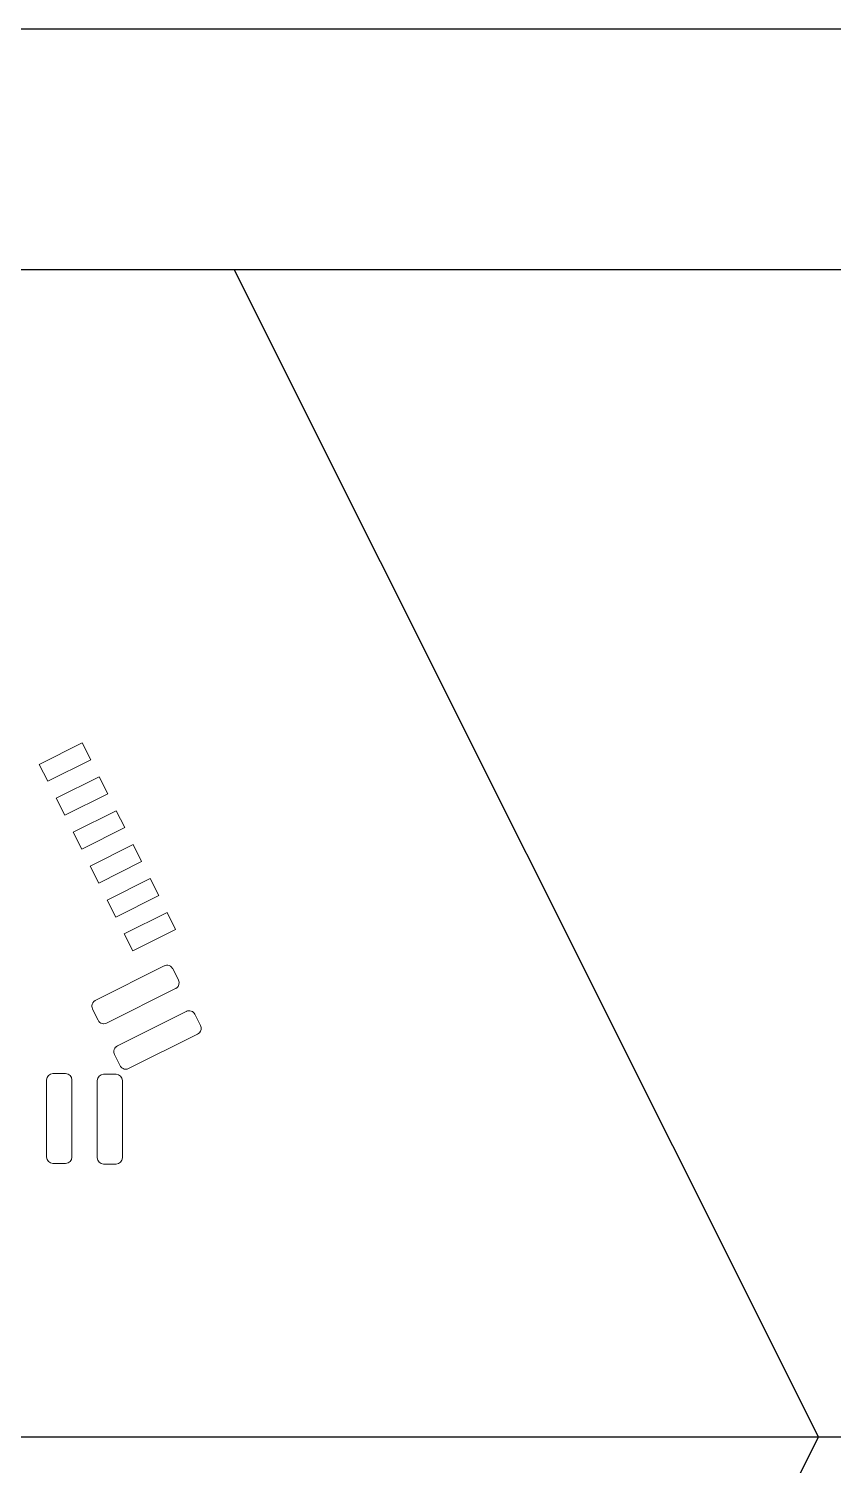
# Model space of a CAD drawing. Header units: inches. Extents: x 70 to 970, y -386 to 214.
# Drawn here: x 294.1 to 357.8, y 100.1 to 213.7 of the extents above; entities that cross this region are included whole.
import ezdxf

# ---------------------------------------------------------------- set-up
doc = ezdxf.new("R2010")
doc.units = ezdxf.units.IN
doc.header["$MEASUREMENT"] = 0

msp = doc.modelspace()

# ---------------------------------------------------------------- linework, layer by layer
at = {"color": 6}
msp.add_line((910.39, 194.62), (80.39, 194.62), dxfattribs=at)
at = {"color": 5}
for p in [(310.39, 194.62), (310.39, 10.06)]:
    msp.add_line(p, (356.6, 102.34), dxfattribs=at)
at = {"color": 1, "lineweight": 0}
for p, q in [((298.36, 157.23), (294.96, 155.52)), ((299.03, 155.88), (298.36, 157.23)), ((295.63, 154.18), (299.03, 155.88)), ((294.96, 155.52), (295.63, 154.18)), ((299.7, 154.54), (296.31, 152.84)), ((300.38, 153.2), (299.7, 154.54)), ((296.31, 152.84), (296.98, 151.5)), ((296.98, 151.5), (300.38, 153.2)), ((301.05, 151.86), (297.65, 150.16)), ((301.72, 150.52), (301.05, 151.86)), ((297.65, 150.16), (298.32, 148.82)), ((298.32, 148.82), (301.72, 150.52)), ((302.39, 149.18), (298.99, 147.48)), ((303.06, 147.84), (302.39, 149.18)), ((299.66, 146.13), (303.06, 147.84)), ((298.99, 147.48), (299.66, 146.13)), ((303.73, 146.49), (300.34, 144.79)), ((304.41, 145.15), (303.73, 146.49)), ((300.34, 144.79), (301.01, 143.45)), ((301.01, 143.45), (304.41, 145.15)), ((305.08, 143.81), (301.68, 142.11)), ((305.75, 142.47), (305.08, 143.81)), ((301.68, 142.11), (302.35, 140.77)), ((302.35, 140.77), (305.75, 142.47))]:
    msp.add_line(p, q, dxfattribs=at)
at = {"color": 4}
msp.add_line((956.6, 102.34), (116.6, 102.34), dxfattribs=at)
msp.add_lwpolyline([(70.39, 213.68), (970.39, 213.68), (970.39, -386.32), (70.39, -386.32)], close=True)
at = {"color": 1, "lineweight": 0}
for points in [[(299.39, 136.86), (299.39, 136.86), (304.85, 139.59), (304.85, 139.59)], [(304.85, 139.59), (304.87, 139.6), (304.89, 139.61), (304.91, 139.61)], [(304.91, 139.62), (304.98, 139.64), (305.06, 139.65), (305.13, 139.64)], [(304.91, 139.61), (304.91, 139.61), (304.91, 139.61), (304.91, 139.62)], [(304.91, 139.61), (304.91, 139.61), (304.91, 139.61), (304.91, 139.61)], [(304.91, 139.61), (304.91, 139.61), (304.91, 139.61), (304.91, 139.61)], [(304.91, 139.61), (304.91, 139.61), (304.91, 139.61), (304.91, 139.61)], [(304.91, 139.61), (304.91, 139.61), (304.91, 139.61), (304.91, 139.61)], [(304.91, 139.61), (304.91, 139.61), (304.91, 139.61), (304.91, 139.61)], [(304.91, 139.61), (304.91, 139.61), (304.91, 139.61), (304.91, 139.61)], [(304.91, 139.61), (304.91, 139.61), (304.91, 139.61), (304.91, 139.61)], [(305.13, 139.64), (305.13, 139.64), (305.13, 139.64), (305.13, 139.64)], [(305.13, 139.64), (305.13, 139.64), (305.13, 139.64), (305.13, 139.64)], [(305.13, 139.64), (305.13, 139.64), (305.13, 139.64), (305.13, 139.64)], [(305.13, 139.64), (305.28, 139.62), (305.42, 139.53), (305.51, 139.39)], [(305.51, 139.39), (305.51, 139.39), (305.51, 139.39), (305.51, 139.39)], [(305.51, 139.39), (305.51, 139.39), (305.51, 139.39), (305.51, 139.39)], [(305.51, 139.39), (305.51, 139.39), (305.51, 139.39), (305.51, 139.39)], [(305.51, 139.39), (305.51, 139.39), (305.51, 139.39), (305.51, 139.39)], [(305.51, 139.39), (305.51, 139.39), (305.51, 139.38), (305.51, 139.38)], [(305.51, 139.38), (305.51, 139.38), (305.51, 139.38), (305.51, 139.38)], [(305.51, 139.38), (305.51, 139.38), (305.51, 139.38), (305.51, 139.38)], [(305.51, 139.38), (305.51, 139.38), (305.51, 139.38), (305.51, 139.38)], [(305.51, 139.38), (305.51, 139.38), (305.51, 139.38), (305.51, 139.38)], [(305.51, 139.38), (305.51, 139.38), (305.51, 139.38), (305.51, 139.38)], [(305.51, 139.38), (305.51, 139.38), (305.51, 139.38), (305.51, 139.38)], [(305.51, 139.38), (305.51, 139.38), (305.51, 139.38), (305.51, 139.38)], [(305.51, 139.38), (305.51, 139.38), (305.51, 139.38), (305.51, 139.38)], [(305.51, 139.38), (305.51, 139.38), (305.51, 139.38), (305.51, 139.38)], [(305.51, 139.38), (305.51, 139.38), (305.51, 139.38), (305.51, 139.38)], [(305.51, 139.38), (305.51, 139.38), (305.51, 139.38), (305.51, 139.38)], [(305.51, 139.38), (305.51, 139.38), (305.51, 139.38), (305.51, 139.38)], [(305.51, 139.38), (305.51, 139.38), (305.51, 139.38), (305.51, 139.38)], [(305.51, 139.38), (305.51, 139.38), (305.51, 139.37), (305.51, 139.37)], [(305.51, 139.37), (305.51, 139.37), (305.51, 139.37), (305.51, 139.37)], [(305.51, 139.37), (305.51, 139.37), (305.51, 139.37), (305.51, 139.37)], [(305.51, 139.37), (305.51, 139.37), (305.51, 139.37), (305.51, 139.37)], [(305.51, 139.37), (305.51, 139.37), (305.52, 139.37), (305.52, 139.37)], [(305.52, 139.37), (305.52, 139.37), (305.52, 139.37), (305.52, 139.37)], [(305.52, 139.37), (305.52, 139.37), (305.52, 139.37), (305.52, 139.37)], [(305.52, 139.37), (305.52, 139.37), (305.52, 139.37), (305.52, 139.37)], [(305.52, 139.37), (305.52, 139.37), (305.52, 139.37), (305.52, 139.37)], [(305.52, 139.37), (305.52, 139.37), (305.52, 139.37), (305.52, 139.37)], [(305.52, 139.37), (305.52, 139.37), (305.52, 139.37), (305.52, 139.37)], [(305.52, 139.37), (305.52, 139.37), (305.52, 139.37), (305.52, 139.37)], [(305.52, 139.37), (305.52, 139.37), (305.52, 139.37), (305.52, 139.37)], [(305.52, 139.37), (305.52, 139.37), (305.52, 139.37), (305.52, 139.37)], [(305.52, 139.37), (305.52, 139.37), (305.52, 139.37), (305.52, 139.37)], [(305.52, 139.37), (305.52, 139.37), (305.52, 139.37), (305.52, 139.37)], [(305.52, 139.37), (305.52, 139.37), (305.97, 138.47), (305.97, 138.47)], [(305.74, 137.8), (305.74, 137.8), (300.29, 135.07), (300.29, 135.07)], [(305.75, 137.8), (305.75, 137.8), (305.74, 137.8), (305.74, 137.8)], [(305.74, 137.8), (305.74, 137.8), (305.74, 137.8), (305.74, 137.8)], [(305.74, 137.8), (305.74, 137.8), (305.74, 137.8), (305.74, 137.8)], [(305.74, 137.8), (305.74, 137.8), (305.74, 137.8), (305.74, 137.8)], [(305.74, 137.8), (305.74, 137.8), (305.74, 137.8), (305.74, 137.8)], [(305.74, 137.8), (305.74, 137.8), (305.74, 137.8), (305.74, 137.8)], [(305.74, 137.8), (305.74, 137.8), (305.74, 137.8), (305.74, 137.8)], [(305.76, 137.81), (305.76, 137.81), (305.75, 137.81), (305.75, 137.81)], [(305.75, 137.81), (305.75, 137.81), (305.75, 137.81), (305.75, 137.81)], [(305.75, 137.81), (305.75, 137.81), (305.75, 137.81), (305.75, 137.81)], [(305.75, 137.81), (305.75, 137.81), (305.75, 137.81), (305.75, 137.81)], [(305.75, 137.81), (305.75, 137.81), (305.75, 137.81), (305.75, 137.81)], [(305.75, 137.81), (305.75, 137.81), (305.75, 137.81), (305.75, 137.81)], [(305.75, 137.81), (305.75, 137.81), (305.75, 137.81), (305.75, 137.81)], [(305.75, 137.81), (305.75, 137.81), (305.75, 137.81), (305.75, 137.81)], [(305.75, 137.81), (305.75, 137.81), (305.75, 137.8), (305.75, 137.8)], [(305.75, 137.8), (305.75, 137.8), (305.75, 137.8), (305.75, 137.8)], [(305.75, 137.8), (305.75, 137.8), (305.75, 137.8), (305.75, 137.8)], [(305.75, 137.8), (305.75, 137.8), (305.75, 137.8), (305.75, 137.8)], [(305.75, 137.8), (305.75, 137.8), (305.75, 137.8), (305.75, 137.8)], [(305.75, 137.8), (305.75, 137.8), (305.75, 137.8), (305.75, 137.8)], [(305.75, 137.8), (305.75, 137.8), (305.75, 137.8), (305.75, 137.8)], [(305.75, 137.8), (305.75, 137.8), (305.75, 137.8), (305.75, 137.8)], [(305.75, 137.8), (305.75, 137.8), (305.75, 137.8), (305.75, 137.8)], [(305.75, 137.8), (305.75, 137.8), (305.75, 137.8), (305.75, 137.8)], [(305.75, 137.8), (305.75, 137.8), (305.75, 137.8), (305.75, 137.8)], [(305.75, 137.8), (305.75, 137.8), (305.75, 137.8), (305.75, 137.8)], [(305.75, 137.8), (305.75, 137.8), (305.75, 137.8), (305.75, 137.8)], [(305.75, 137.8), (305.75, 137.8), (305.75, 137.8), (305.75, 137.8)], [(305.77, 137.81), (305.76, 137.81), (305.76, 137.81), (305.76, 137.81)], [(305.76, 137.81), (305.76, 137.81), (305.76, 137.81), (305.76, 137.81)], [(305.76, 137.81), (305.76, 137.81), (305.76, 137.81), (305.76, 137.81)], [(305.76, 137.81), (305.76, 137.81), (305.76, 137.81), (305.76, 137.81)], [(305.76, 137.81), (305.76, 137.81), (305.76, 137.81), (305.76, 137.81)], [(305.76, 137.81), (305.76, 137.81), (305.76, 137.81), (305.76, 137.81)], [(305.76, 137.81), (305.76, 137.81), (305.76, 137.81), (305.76, 137.81)], [(305.76, 137.81), (305.76, 137.81), (305.76, 137.81), (305.76, 137.81)], [(305.76, 137.81), (305.76, 137.81), (305.76, 137.81), (305.76, 137.81)], [(305.76, 137.81), (305.76, 137.81), (305.76, 137.81), (305.76, 137.81)], [(305.76, 137.81), (305.76, 137.81), (305.76, 137.81), (305.76, 137.81)], [(305.76, 137.81), (305.76, 137.81), (305.76, 137.81), (305.76, 137.81)], [(305.76, 137.81), (305.76, 137.81), (305.76, 137.81), (305.76, 137.81)], [(305.76, 137.81), (305.76, 137.81), (305.76, 137.81), (305.76, 137.81)], [(305.76, 137.81), (305.76, 137.81), (305.76, 137.81), (305.76, 137.81)], [(305.76, 137.81), (305.76, 137.81), (305.76, 137.81), (305.76, 137.81)], [(305.76, 137.81), (305.76, 137.81), (305.76, 137.81), (305.76, 137.81)], [(305.76, 137.81), (305.76, 137.81), (305.76, 137.81), (305.76, 137.81)], [(305.76, 137.81), (305.76, 137.81), (305.76, 137.81), (305.76, 137.81)], [(305.76, 137.81), (305.76, 137.81), (305.76, 137.81), (305.76, 137.81)], [(305.76, 137.81), (305.76, 137.81), (305.76, 137.81), (305.76, 137.81)], [(305.78, 137.82), (305.77, 137.82), (305.77, 137.82), (305.77, 137.82)], [(305.77, 137.82), (305.77, 137.82), (305.77, 137.82), (305.77, 137.82)], [(305.77, 137.82), (305.77, 137.82), (305.77, 137.82), (305.77, 137.82)], [(305.77, 137.82), (305.77, 137.82), (305.77, 137.82), (305.77, 137.82)], [(305.77, 137.82), (305.77, 137.82), (305.77, 137.82), (305.77, 137.82)], [(305.77, 137.82), (305.77, 137.82), (305.77, 137.82), (305.77, 137.82)], [(305.77, 137.82), (305.77, 137.82), (305.77, 137.82), (305.77, 137.82)], [(305.77, 137.82), (305.77, 137.82), (305.77, 137.82), (305.77, 137.82)], [(305.77, 137.82), (305.77, 137.82), (305.77, 137.82), (305.77, 137.82)], [(305.77, 137.82), (305.77, 137.82), (305.77, 137.82), (305.77, 137.82)], [(305.77, 137.82), (305.77, 137.82), (305.77, 137.81), (305.77, 137.81)], [(305.77, 137.81), (305.77, 137.81), (305.77, 137.81), (305.77, 137.81)], [(305.77, 137.81), (305.77, 137.81), (305.77, 137.81), (305.77, 137.81)], [(305.77, 137.81), (305.77, 137.81), (305.77, 137.81), (305.77, 137.81)], [(305.77, 137.81), (305.77, 137.81), (305.77, 137.81), (305.77, 137.81)], [(305.77, 137.81), (305.77, 137.81), (305.77, 137.81), (305.77, 137.81)], [(305.77, 137.81), (305.77, 137.81), (305.77, 137.81), (305.77, 137.81)], [(305.77, 137.81), (305.77, 137.81), (305.77, 137.81), (305.77, 137.81)], [(305.77, 137.81), (305.77, 137.81), (305.77, 137.81), (305.77, 137.81)], [(305.77, 137.81), (305.77, 137.81), (305.77, 137.81), (305.77, 137.81)], [(305.77, 137.81), (305.77, 137.81), (305.77, 137.81), (305.77, 137.81)], [(305.77, 137.81), (305.77, 137.81), (305.77, 137.81), (305.77, 137.81)], [(305.79, 137.82), (305.79, 137.82), (305.79, 137.82), (305.78, 137.82)], [(305.78, 137.82), (305.78, 137.82), (305.78, 137.82), (305.78, 137.82)], [(305.78, 137.82), (305.78, 137.82), (305.78, 137.82), (305.78, 137.82)], [(305.78, 137.82), (305.78, 137.82), (305.78, 137.82), (305.78, 137.82)], [(305.78, 137.82), (305.78, 137.82), (305.78, 137.82), (305.78, 137.82)], [(305.78, 137.82), (305.78, 137.82), (305.78, 137.82), (305.78, 137.82)], [(305.78, 137.82), (305.78, 137.82), (305.78, 137.82), (305.78, 137.82)], [(305.78, 137.82), (305.78, 137.82), (305.78, 137.82), (305.78, 137.82)], [(305.78, 137.82), (305.78, 137.82), (305.78, 137.82), (305.78, 137.82)], [(305.78, 137.82), (305.78, 137.82), (305.78, 137.82), (305.78, 137.82)], [(305.78, 137.82), (305.78, 137.82), (305.78, 137.82), (305.78, 137.82)], [(305.78, 137.82), (305.78, 137.82), (305.78, 137.82), (305.78, 137.82)], [(305.78, 137.82), (305.78, 137.82), (305.78, 137.82), (305.78, 137.82)], [(305.78, 137.82), (305.78, 137.82), (305.78, 137.82), (305.78, 137.82)], [(305.78, 137.82), (305.78, 137.82), (305.78, 137.82), (305.78, 137.82)], [(305.78, 137.82), (305.78, 137.82), (305.78, 137.82), (305.78, 137.82)], [(305.78, 137.82), (305.78, 137.82), (305.78, 137.82), (305.78, 137.82)], [(305.78, 137.82), (305.78, 137.82), (305.78, 137.82), (305.78, 137.82)], [(305.78, 137.82), (305.78, 137.82), (305.78, 137.82), (305.78, 137.82)], [(305.78, 137.82), (305.78, 137.82), (305.78, 137.82), (305.78, 137.82)], [(305.78, 137.82), (305.78, 137.82), (305.78, 137.82), (305.78, 137.82)], [(305.78, 137.82), (305.78, 137.82), (305.78, 137.82), (305.78, 137.82)], [(305.78, 137.82), (305.78, 137.82), (305.78, 137.82), (305.78, 137.82)], [(305.8, 137.83), (305.79, 137.83), (305.79, 137.83), (305.79, 137.83)], [(305.79, 137.83), (305.79, 137.83), (305.79, 137.83), (305.79, 137.83)], [(305.79, 137.83), (305.79, 137.83), (305.79, 137.83), (305.79, 137.83)], [(305.79, 137.83), (305.79, 137.83), (305.79, 137.83), (305.79, 137.83)], [(305.79, 137.83), (305.79, 137.83), (305.79, 137.83), (305.79, 137.83)], [(305.79, 137.83), (305.79, 137.83), (305.79, 137.83), (305.79, 137.83)], [(305.79, 137.83), (305.79, 137.83), (305.79, 137.83), (305.79, 137.83)], [(305.79, 137.83), (305.79, 137.83), (305.79, 137.83), (305.79, 137.83)], [(305.79, 137.83), (305.79, 137.83), (305.79, 137.83), (305.79, 137.83)], [(305.79, 137.83), (305.79, 137.83), (305.79, 137.83), (305.79, 137.83)], [(305.79, 137.83), (305.79, 137.83), (305.79, 137.83), (305.79, 137.83)], [(305.79, 137.83), (305.79, 137.83), (305.79, 137.83), (305.79, 137.83)], [(305.79, 137.83), (305.79, 137.83), (305.79, 137.83), (305.79, 137.83)], [(305.79, 137.83), (305.79, 137.83), (305.79, 137.83), (305.79, 137.83)], [(305.79, 137.83), (305.79, 137.83), (305.79, 137.83), (305.79, 137.83)], [(305.79, 137.83), (305.79, 137.83), (305.79, 137.83), (305.79, 137.83)], [(305.79, 137.83), (305.79, 137.83), (305.79, 137.83), (305.79, 137.83)], [(305.79, 137.83), (305.79, 137.83), (305.79, 137.83), (305.79, 137.83)], [(305.79, 137.83), (305.79, 137.83), (305.79, 137.83), (305.79, 137.83)], [(305.79, 137.83), (305.79, 137.83), (305.79, 137.82), (305.79, 137.82)], [(305.79, 137.82), (305.79, 137.82), (305.79, 137.82), (305.79, 137.82)], [(305.79, 137.82), (305.79, 137.82), (305.79, 137.82), (305.79, 137.82)], [(305.81, 137.84), (305.81, 137.84), (305.81, 137.84), (305.8, 137.84)], [(305.8, 137.84), (305.8, 137.84), (305.8, 137.84), (305.8, 137.84)], [(305.8, 137.84), (305.8, 137.84), (305.8, 137.84), (305.8, 137.84)], [(305.8, 137.84), (305.8, 137.84), (305.8, 137.84), (305.8, 137.84)], [(305.8, 137.84), (305.8, 137.84), (305.8, 137.84), (305.8, 137.84)], [(305.8, 137.84), (305.8, 137.84), (305.8, 137.84), (305.8, 137.84)], [(305.8, 137.84), (305.8, 137.84), (305.8, 137.84), (305.8, 137.84)], [(305.8, 137.84), (305.8, 137.84), (305.8, 137.84), (305.8, 137.84)], [(305.8, 137.84), (305.8, 137.84), (305.8, 137.84), (305.8, 137.84)], [(305.8, 137.84), (305.8, 137.84), (305.8, 137.83), (305.8, 137.83)], [(305.8, 137.83), (305.8, 137.83), (305.8, 137.83), (305.8, 137.83)], [(305.8, 137.83), (305.8, 137.83), (305.8, 137.83), (305.8, 137.83)], [(305.8, 137.83), (305.8, 137.83), (305.8, 137.83), (305.8, 137.83)], [(305.8, 137.83), (305.8, 137.83), (305.8, 137.83), (305.8, 137.83)], [(305.8, 137.83), (305.8, 137.83), (305.8, 137.83), (305.8, 137.83)], [(305.8, 137.83), (305.8, 137.83), (305.8, 137.83), (305.8, 137.83)], [(305.8, 137.83), (305.8, 137.83), (305.8, 137.83), (305.8, 137.83)], [(305.8, 137.83), (305.8, 137.83), (305.8, 137.83), (305.8, 137.83)], [(305.8, 137.83), (305.8, 137.83), (305.8, 137.83), (305.8, 137.83)], [(305.8, 137.83), (305.8, 137.83), (305.8, 137.83), (305.8, 137.83)], [(305.8, 137.83), (305.8, 137.83), (305.8, 137.83), (305.8, 137.83)], [(305.8, 137.83), (305.8, 137.83), (305.8, 137.83), (305.8, 137.83)], [(305.8, 137.83), (305.8, 137.83), (305.8, 137.83), (305.8, 137.83)], [(305.8, 137.83), (305.8, 137.83), (305.8, 137.83), (305.8, 137.83)], [(305.8, 137.83), (305.8, 137.83), (305.8, 137.83), (305.8, 137.83)], [(305.97, 138.47), (306.08, 138.25), (306.01, 137.99), (305.81, 137.84)], [(305.81, 137.84), (305.81, 137.84), (305.81, 137.84), (305.81, 137.84)], [(305.81, 137.84), (305.81, 137.84), (305.81, 137.84), (305.81, 137.84)], [(305.81, 137.84), (305.81, 137.84), (305.81, 137.84), (305.81, 137.84)], [(305.81, 137.84), (305.81, 137.84), (305.81, 137.84), (305.81, 137.84)], [(305.81, 137.84), (305.81, 137.84), (305.81, 137.84), (305.81, 137.84)], [(305.81, 137.84), (305.81, 137.84), (305.81, 137.84), (305.81, 137.84)], [(305.81, 137.84), (305.81, 137.84), (305.81, 137.84), (305.81, 137.84)], [(305.81, 137.84), (305.81, 137.84), (305.81, 137.84), (305.81, 137.84)], [(305.81, 137.84), (305.81, 137.84), (305.81, 137.84), (305.81, 137.84)], [(305.81, 137.84), (305.81, 137.84), (305.81, 137.84), (305.81, 137.84)], [(305.81, 137.84), (305.81, 137.84), (305.81, 137.84), (305.81, 137.84)], [(305.81, 137.84), (305.81, 137.84), (305.81, 137.84), (305.81, 137.84)], [(305.81, 137.84), (305.81, 137.84), (305.81, 137.84), (305.81, 137.84)], [(305.81, 137.84), (305.81, 137.84), (305.81, 137.84), (305.81, 137.84)], [(305.81, 137.84), (305.81, 137.84), (305.81, 137.84), (305.81, 137.84)], [(305.81, 137.84), (305.81, 137.84), (305.81, 137.84), (305.81, 137.84)], [(305.97, 138.47), (305.97, 138.47), (305.97, 138.47), (305.97, 138.47)], [(299.12, 136.43), (299.12, 136.6), (299.22, 136.77), (299.39, 136.86)], [(299.12, 136.42), (299.12, 136.42), (299.12, 136.43), (299.12, 136.43)], [(299.12, 136.41), (299.12, 136.42), (299.12, 136.42), (299.12, 136.42)], [(299.12, 136.42), (299.12, 136.42), (299.12, 136.42), (299.12, 136.42)], [(299.12, 136.42), (299.12, 136.42), (299.12, 136.42), (299.12, 136.42)], [(299.12, 136.42), (299.12, 136.42), (299.12, 136.42), (299.12, 136.42)], [(299.12, 136.42), (299.12, 136.42), (299.12, 136.42), (299.12, 136.42)], [(299.12, 136.42), (299.12, 136.42), (299.12, 136.42), (299.12, 136.42)], [(299.12, 136.42), (299.12, 136.42), (299.12, 136.42), (299.12, 136.42)], [(299.12, 136.42), (299.12, 136.42), (299.12, 136.42), (299.12, 136.42)], [(299.12, 136.42), (299.12, 136.42), (299.12, 136.42), (299.12, 136.42)], [(299.12, 136.42), (299.12, 136.42), (299.12, 136.42), (299.12, 136.42)], [(299.12, 136.42), (299.12, 136.42), (299.12, 136.42), (299.12, 136.42)], [(299.12, 136.42), (299.12, 136.42), (299.12, 136.42), (299.12, 136.42)], [(299.12, 136.42), (299.12, 136.42), (299.12, 136.42), (299.12, 136.42)], [(299.12, 136.4), (299.12, 136.4), (299.12, 136.4), (299.12, 136.41)], [(299.12, 136.41), (299.12, 136.41), (299.12, 136.41), (299.12, 136.41)], [(299.12, 136.41), (299.12, 136.41), (299.12, 136.41), (299.12, 136.41)], [(299.12, 136.41), (299.12, 136.41), (299.12, 136.41), (299.12, 136.41)], [(299.12, 136.41), (299.12, 136.41), (299.12, 136.41), (299.12, 136.41)], [(299.12, 136.41), (299.12, 136.41), (299.12, 136.41), (299.12, 136.41)], [(299.12, 136.41), (299.12, 136.41), (299.12, 136.41), (299.12, 136.41)], [(299.12, 136.41), (299.12, 136.41), (299.12, 136.41), (299.12, 136.41)], [(299.12, 136.41), (299.12, 136.41), (299.12, 136.41), (299.12, 136.41)], [(299.12, 136.41), (299.12, 136.41), (299.12, 136.41), (299.12, 136.41)], [(299.12, 136.41), (299.12, 136.41), (299.12, 136.41), (299.12, 136.41)], [(299.12, 136.41), (299.12, 136.41), (299.12, 136.41), (299.12, 136.41)], [(299.12, 136.41), (299.12, 136.41), (299.12, 136.41), (299.12, 136.41)], [(299.12, 136.41), (299.12, 136.41), (299.12, 136.41), (299.12, 136.41)], [(299.12, 136.41), (299.12, 136.41), (299.12, 136.41), (299.12, 136.41)], [(299.12, 136.41), (299.12, 136.41), (299.12, 136.41), (299.12, 136.41)], [(299.12, 136.41), (299.12, 136.41), (299.12, 136.41), (299.12, 136.41)], [(299.12, 136.41), (299.12, 136.41), (299.12, 136.41), (299.12, 136.41)], [(299.12, 136.41), (299.12, 136.41), (299.12, 136.41), (299.12, 136.41)], [(299.12, 136.41), (299.12, 136.41), (299.12, 136.41), (299.12, 136.41)], [(299.12, 136.41), (299.12, 136.41), (299.12, 136.41), (299.12, 136.41)], [(299.12, 136.41), (299.12, 136.41), (299.12, 136.41), (299.12, 136.41)], [(299.12, 136.41), (299.12, 136.41), (299.12, 136.41), (299.12, 136.41)], [(299.12, 136.41), (299.12, 136.41), (299.12, 136.41), (299.12, 136.41)], [(299.12, 136.39), (299.12, 136.39), (299.12, 136.4), (299.12, 136.4)], [(299.12, 136.4), (299.12, 136.4), (299.12, 136.4), (299.12, 136.4)], [(299.12, 136.4), (299.12, 136.4), (299.12, 136.4), (299.12, 136.4)], [(299.12, 136.4), (299.12, 136.4), (299.12, 136.4), (299.12, 136.4)], [(299.12, 136.4), (299.12, 136.4), (299.12, 136.4), (299.12, 136.4)], [(299.12, 136.4), (299.12, 136.4), (299.12, 136.4), (299.12, 136.4)], [(299.12, 136.4), (299.12, 136.4), (299.12, 136.4), (299.12, 136.4)], [(299.12, 136.4), (299.12, 136.4), (299.12, 136.4), (299.12, 136.4)], [(299.12, 136.4), (299.12, 136.4), (299.12, 136.4), (299.12, 136.4)], [(299.12, 136.4), (299.12, 136.4), (299.12, 136.4), (299.12, 136.4)], [(299.12, 136.4), (299.12, 136.4), (299.12, 136.4), (299.12, 136.4)], [(299.12, 136.4), (299.12, 136.4), (299.12, 136.4), (299.12, 136.4)], [(299.12, 136.4), (299.12, 136.4), (299.12, 136.4), (299.12, 136.4)], [(299.12, 136.4), (299.12, 136.4), (299.12, 136.4), (299.12, 136.4)], [(299.12, 136.4), (299.12, 136.4), (299.12, 136.4), (299.12, 136.4)], [(299.12, 136.4), (299.12, 136.4), (299.12, 136.4), (299.12, 136.4)], [(299.12, 136.4), (299.12, 136.4), (299.12, 136.4), (299.12, 136.4)], [(299.12, 136.4), (299.12, 136.4), (299.12, 136.4), (299.12, 136.4)], [(299.12, 136.4), (299.12, 136.4), (299.12, 136.4), (299.12, 136.4)], [(299.12, 136.4), (299.12, 136.4), (299.12, 136.4), (299.12, 136.4)], [(299.12, 136.4), (299.12, 136.4), (299.12, 136.4), (299.12, 136.4)], [(299.17, 136.19), (299.14, 136.25), (299.12, 136.32), (299.12, 136.39)], [(299.12, 136.39), (299.12, 136.39), (299.12, 136.39), (299.12, 136.39)], [(299.12, 136.39), (299.12, 136.39), (299.12, 136.39), (299.12, 136.39)], [(299.12, 136.39), (299.12, 136.39), (299.12, 136.39), (299.12, 136.39)], [(299.12, 136.39), (299.12, 136.39), (299.12, 136.39), (299.12, 136.39)], [(299.12, 136.39), (299.12, 136.39), (299.12, 136.39), (299.12, 136.39)], [(299.39, 136.86), (299.39, 136.86), (299.39, 136.86), (299.39, 136.86)], [(299.17, 136.18), (299.17, 136.19), (299.17, 136.19), (299.17, 136.19)], [(299.62, 135.29), (299.62, 135.29), (299.17, 136.18), (299.17, 136.18)], [(299.68, 135.2), (299.65, 135.23), (299.63, 135.26), (299.62, 135.29)], [(299.62, 135.29), (299.62, 135.29), (299.62, 135.29), (299.62, 135.29)], [(299.68, 135.19), (299.68, 135.19), (299.68, 135.2), (299.68, 135.2)], [(299.68, 135.2), (299.68, 135.2), (299.68, 135.2), (299.68, 135.2)], [(299.68, 135.2), (299.68, 135.2), (299.68, 135.2), (299.68, 135.2)], [(299.68, 135.2), (299.68, 135.2), (299.68, 135.2), (299.68, 135.2)], [(299.68, 135.2), (299.68, 135.2), (299.68, 135.2), (299.68, 135.2)], [(299.68, 135.2), (299.68, 135.2), (299.68, 135.2), (299.68, 135.2)], [(299.68, 135.2), (299.68, 135.2), (299.68, 135.2), (299.68, 135.2)], [(299.68, 135.2), (299.68, 135.2), (299.68, 135.2), (299.68, 135.2)], [(300.03, 135.02), (299.9, 135.03), (299.77, 135.09), (299.68, 135.19)], [(301.14, 133.26), (301.14, 133.26), (306.59, 135.99), (306.59, 135.99)], [(306.59, 135.99), (306.59, 135.99), (306.59, 135.99), (306.59, 135.99)], [(306.59, 135.99), (306.59, 135.99), (306.59, 135.99), (306.59, 135.99)], [(306.59, 135.99), (306.6, 135.99), (306.6, 135.99), (306.6, 135.99)], [(306.6, 135.99), (306.61, 135.99), (306.61, 136), (306.61, 136)], [(306.6, 135.99), (306.6, 135.99), (306.6, 135.99), (306.6, 135.99)], [(306.6, 135.99), (306.6, 135.99), (306.6, 135.99), (306.6, 135.99)], [(306.6, 135.99), (306.6, 135.99), (306.6, 135.99), (306.6, 135.99)], [(306.6, 135.99), (306.6, 135.99), (306.6, 135.99), (306.6, 135.99)], [(306.6, 135.99), (306.6, 135.99), (306.6, 135.99), (306.6, 135.99)], [(306.6, 135.99), (306.6, 135.99), (306.6, 135.99), (306.6, 135.99)], [(306.6, 135.99), (306.6, 135.99), (306.6, 135.99), (306.6, 135.99)], [(306.6, 135.99), (306.6, 135.99), (306.6, 135.99), (306.6, 135.99)], [(306.6, 135.99), (306.6, 135.99), (306.6, 135.99), (306.6, 135.99)], [(306.6, 135.99), (306.6, 135.99), (306.6, 135.99), (306.6, 135.99)], [(306.6, 135.99), (306.6, 135.99), (306.6, 135.99), (306.6, 135.99)], [(306.6, 135.99), (306.6, 135.99), (306.6, 135.99), (306.6, 135.99)], [(306.6, 135.99), (306.6, 135.99), (306.6, 135.99), (306.6, 135.99)], [(306.6, 135.99), (306.6, 135.99), (306.6, 135.99), (306.6, 135.99)], [(306.6, 135.99), (306.6, 135.99), (306.6, 135.99), (306.6, 135.99)], [(306.6, 135.99), (306.6, 135.99), (306.6, 135.99), (306.6, 135.99)], [(306.6, 135.99), (306.6, 135.99), (306.6, 135.99), (306.6, 135.99)], [(306.61, 136), (306.61, 136), (306.61, 136), (306.61, 136)], [(306.61, 136), (306.61, 136), (306.61, 136), (306.61, 136)], [(306.61, 136), (306.61, 136), (306.61, 136), (306.61, 136)], [(306.61, 136), (306.61, 136), (306.61, 136), (306.61, 136)], [(306.61, 136), (306.61, 136), (306.61, 136), (306.61, 136)], [(306.61, 136), (306.61, 136), (306.61, 136), (306.61, 136)], [(306.61, 136), (306.61, 136), (306.61, 136), (306.61, 136)], [(306.61, 136), (306.61, 136), (306.61, 136), (306.61, 136)], [(306.61, 136), (306.61, 136), (306.61, 136), (306.61, 136)], [(306.61, 136), (306.61, 136), (306.61, 136), (306.61, 136)], [(306.61, 136), (306.61, 136), (306.61, 136), (306.61, 136)], [(306.61, 136), (306.61, 136), (306.61, 136), (306.61, 136)], [(306.61, 136), (306.61, 136), (306.61, 136), (306.61, 136)], [(306.61, 136), (306.61, 136), (306.61, 136), (306.61, 136)], [(306.61, 136), (306.61, 136), (306.61, 136), (306.61, 136)], [(306.61, 136), (306.61, 136), (306.61, 136), (306.61, 136)], [(306.61, 136), (306.61, 136), (306.61, 136), (306.61, 136)], [(306.61, 136), (306.61, 136), (306.61, 136), (306.62, 136)], [(306.62, 136), (306.7, 136.04), (306.78, 136.05), (306.87, 136.04)], [(306.62, 136), (306.62, 136), (306.62, 136), (306.62, 136)], [(306.87, 136.04), (306.87, 136.04), (306.87, 136.04), (306.87, 136.04)], [(306.87, 136.04), (306.87, 136.04), (306.87, 136.04), (306.87, 136.04)], [(306.87, 136.04), (307.01, 136.03), (307.15, 135.95), (307.23, 135.82)], [(307.23, 135.82), (307.23, 135.82), (307.23, 135.82), (307.23, 135.82)], [(307.23, 135.82), (307.24, 135.82), (307.24, 135.82), (307.24, 135.82)], [(307.24, 135.82), (307.24, 135.82), (307.24, 135.82), (307.24, 135.82)], [(307.24, 135.82), (307.24, 135.82), (307.24, 135.82), (307.24, 135.82)], [(307.24, 135.82), (307.24, 135.82), (307.24, 135.82), (307.24, 135.82)], [(307.24, 135.82), (307.24, 135.82), (307.24, 135.82), (307.24, 135.81)], [(307.24, 135.81), (307.24, 135.81), (307.24, 135.81), (307.24, 135.81)], [(307.24, 135.81), (307.24, 135.81), (307.24, 135.81), (307.24, 135.81)], [(307.24, 135.81), (307.24, 135.81), (307.24, 135.81), (307.24, 135.81)], [(307.24, 135.81), (307.24, 135.81), (307.24, 135.81), (307.24, 135.81)], [(307.24, 135.81), (307.24, 135.81), (307.24, 135.81), (307.24, 135.81)], [(307.24, 135.81), (307.24, 135.81), (307.24, 135.81), (307.24, 135.81)], [(307.24, 135.81), (307.24, 135.81), (307.24, 135.81), (307.24, 135.81)], [(307.24, 135.81), (307.24, 135.81), (307.24, 135.81), (307.24, 135.81)], [(307.24, 135.81), (307.24, 135.81), (307.24, 135.81), (307.24, 135.81)], [(307.24, 135.81), (307.24, 135.81), (307.24, 135.81), (307.24, 135.81)], [(307.24, 135.81), (307.24, 135.81), (307.24, 135.81), (307.24, 135.81)], [(307.24, 135.81), (307.24, 135.81), (307.24, 135.81), (307.24, 135.81)], [(307.24, 135.81), (307.24, 135.81), (307.24, 135.81), (307.24, 135.81)], [(307.24, 135.81), (307.24, 135.81), (307.24, 135.81), (307.24, 135.81)], [(307.24, 135.81), (307.24, 135.81), (307.24, 135.81), (307.24, 135.81)], [(307.24, 135.81), (307.24, 135.81), (307.24, 135.81), (307.24, 135.81)], [(307.24, 135.81), (307.24, 135.81), (307.24, 135.8), (307.24, 135.8)], [(307.24, 135.8), (307.24, 135.8), (307.24, 135.8), (307.24, 135.8)], [(307.24, 135.8), (307.24, 135.8), (307.24, 135.8), (307.24, 135.8)], [(307.24, 135.8), (307.24, 135.8), (307.24, 135.8), (307.24, 135.8)], [(307.24, 135.8), (307.24, 135.8), (307.24, 135.8), (307.24, 135.8)], [(307.24, 135.8), (307.25, 135.8), (307.25, 135.8), (307.25, 135.8)], [(307.25, 135.8), (307.25, 135.8), (307.25, 135.8), (307.25, 135.8)], [(307.25, 135.8), (307.25, 135.8), (307.25, 135.8), (307.25, 135.8)], [(307.25, 135.8), (307.25, 135.8), (307.25, 135.8), (307.25, 135.8)], [(307.25, 135.8), (307.25, 135.8), (307.25, 135.8), (307.25, 135.8)], [(307.25, 135.8), (307.25, 135.8), (307.25, 135.8), (307.25, 135.8)], [(307.25, 135.8), (307.25, 135.8), (307.25, 135.8), (307.25, 135.8)], [(307.25, 135.8), (307.25, 135.8), (307.25, 135.79), (307.25, 135.8)], [(307.25, 135.8), (307.25, 135.79), (307.25, 135.79), (307.25, 135.79)], [(307.25, 135.79), (307.25, 135.79), (307.25, 135.79), (307.25, 135.79)], [(307.25, 135.79), (307.25, 135.79), (307.25, 135.79), (307.25, 135.79)], [(307.25, 135.79), (307.25, 135.79), (307.25, 135.79), (307.25, 135.79)], [(307.25, 135.79), (307.25, 135.79), (307.25, 135.79), (307.25, 135.79)], [(307.25, 135.79), (307.25, 135.79), (307.25, 135.79), (307.25, 135.79)], [(307.25, 135.79), (307.25, 135.79), (307.25, 135.79), (307.25, 135.79)], [(307.25, 135.79), (307.25, 135.79), (307.25, 135.79), (307.25, 135.79)], [(307.25, 135.79), (307.25, 135.79), (307.25, 135.79), (307.25, 135.79)], [(307.25, 135.79), (307.25, 135.79), (307.25, 135.79), (307.25, 135.79)], [(307.25, 135.79), (307.25, 135.79), (307.25, 135.79), (307.25, 135.79)], [(307.25, 135.79), (307.25, 135.79), (307.25, 135.79), (307.25, 135.79)], [(307.25, 135.79), (307.25, 135.79), (307.25, 135.79), (307.25, 135.79)], [(307.25, 135.79), (307.25, 135.79), (307.25, 135.79), (307.26, 135.78)], [(307.26, 135.78), (307.26, 135.78), (307.25, 135.78), (307.26, 135.78)], [(307.26, 135.78), (307.26, 135.78), (307.26, 135.78), (307.26, 135.78)], [(307.26, 135.78), (307.26, 135.78), (307.26, 135.78), (307.26, 135.78)], [(307.26, 135.78), (307.26, 135.78), (307.26, 135.78), (307.26, 135.78)], [(307.26, 135.78), (307.26, 135.78), (307.26, 135.78), (307.26, 135.78)], [(307.26, 135.78), (307.26, 135.78), (307.26, 135.78), (307.26, 135.78)], [(307.26, 135.78), (307.26, 135.78), (307.26, 135.78), (307.26, 135.78)], [(307.26, 135.78), (307.26, 135.78), (307.26, 135.78), (307.26, 135.78)], [(307.26, 135.78), (307.26, 135.78), (307.26, 135.78), (307.26, 135.78)], [(307.26, 135.78), (307.26, 135.78), (307.26, 135.78), (307.26, 135.78)], [(307.26, 135.78), (307.26, 135.78), (307.26, 135.78), (307.26, 135.78)], [(307.26, 135.78), (307.26, 135.78), (307.26, 135.78), (307.26, 135.78)], [(307.26, 135.78), (307.26, 135.78), (307.26, 135.78), (307.26, 135.78)], [(307.26, 135.78), (307.26, 135.78), (307.26, 135.78), (307.26, 135.78)], [(307.26, 135.78), (307.26, 135.78), (307.26, 135.78), (307.26, 135.78)], [(307.26, 135.78), (307.26, 135.77), (307.26, 135.77), (307.26, 135.77)], [(307.26, 135.77), (307.26, 135.77), (307.26, 135.77), (307.26, 135.77)], [(307.26, 135.77), (307.26, 135.77), (307.26, 135.77), (307.26, 135.77)], [(307.26, 135.77), (307.26, 135.77), (307.26, 135.77), (307.26, 135.77)], [(307.26, 135.77), (307.26, 135.77), (307.26, 135.77), (307.26, 135.77)], [(307.26, 135.77), (307.26, 135.77), (307.26, 135.77), (307.26, 135.77)], [(307.26, 135.77), (307.26, 135.77), (307.26, 135.77), (307.26, 135.77)], [(307.26, 135.77), (307.26, 135.77), (307.26, 135.77), (307.26, 135.77)], [(307.26, 135.77), (307.26, 135.77), (307.26, 135.77), (307.26, 135.77)], [(307.26, 135.77), (307.26, 135.77), (307.26, 135.77), (307.26, 135.77)], [(307.26, 135.77), (307.26, 135.77), (307.26, 135.77), (307.26, 135.77)], [(307.26, 135.77), (307.26, 135.77), (307.26, 135.77), (307.26, 135.77)], [(307.26, 135.77), (307.26, 135.77), (307.26, 135.77), (307.26, 135.77)], [(307.26, 135.77), (307.26, 135.77), (307.26, 135.77), (307.26, 135.77)], [(307.26, 135.77), (307.26, 135.77), (307.26, 135.77), (307.26, 135.77)], [(307.26, 135.77), (307.26, 135.77), (307.71, 134.87), (307.71, 134.87)], [(300.07, 135.02), (300.05, 135.02), (300.04, 135.02), (300.03, 135.02)], [(300.03, 135.02), (300.03, 135.02), (300.03, 135.02), (300.03, 135.02)], [(300.03, 135.02), (300.03, 135.02), (300.03, 135.02), (300.03, 135.02)], [(300.29, 135.07), (300.21, 135.03), (300.14, 135.02), (300.07, 135.02)], [(300.29, 135.07), (300.29, 135.07), (300.29, 135.07), (300.29, 135.07)], [(300.29, 135.07), (300.29, 135.07), (300.29, 135.07), (300.29, 135.07)], [(300.29, 135.07), (300.29, 135.07), (300.29, 135.07), (300.29, 135.07)], [(300.29, 135.07), (300.29, 135.07), (300.29, 135.07), (300.29, 135.07)], [(300.29, 135.07), (300.29, 135.07), (300.29, 135.07), (300.29, 135.07)], [(300.29, 135.07), (300.29, 135.07), (300.29, 135.07), (300.29, 135.07)], [(307.49, 134.2), (307.49, 134.2), (302.03, 131.47), (302.03, 131.47)], [(307.5, 134.2), (307.5, 134.2), (307.5, 134.2), (307.49, 134.2)], [(307.49, 134.2), (307.49, 134.2), (307.49, 134.2), (307.49, 134.2)], [(307.49, 134.2), (307.49, 134.2), (307.49, 134.2), (307.49, 134.2)], [(307.49, 134.2), (307.49, 134.2), (307.49, 134.2), (307.49, 134.2)], [(307.49, 134.2), (307.49, 134.2), (307.49, 134.2), (307.49, 134.2)], [(307.49, 134.2), (307.49, 134.2), (307.49, 134.2), (307.49, 134.2)], [(307.49, 134.2), (307.49, 134.2), (307.49, 134.2), (307.49, 134.2)], [(307.49, 134.2), (307.49, 134.2), (307.49, 134.2), (307.49, 134.2)], [(307.49, 134.2), (307.49, 134.2), (307.49, 134.2), (307.49, 134.2)], [(307.49, 134.2), (307.49, 134.2), (307.49, 134.2), (307.49, 134.2)], [(307.49, 134.2), (307.49, 134.2), (307.49, 134.2), (307.49, 134.2)], [(307.49, 134.2), (307.49, 134.2), (307.49, 134.2), (307.49, 134.2)], [(307.49, 134.2), (307.49, 134.2), (307.49, 134.2), (307.49, 134.2)], [(307.49, 134.2), (307.49, 134.2), (307.49, 134.2), (307.49, 134.2)], [(307.49, 134.2), (307.49, 134.2), (307.49, 134.2), (307.49, 134.2)], [(307.51, 134.21), (307.51, 134.21), (307.5, 134.21), (307.5, 134.21)], [(307.5, 134.21), (307.5, 134.21), (307.5, 134.21), (307.5, 134.21)], [(307.5, 134.21), (307.5, 134.21), (307.5, 134.21), (307.5, 134.21)], [(307.5, 134.21), (307.5, 134.21), (307.5, 134.21), (307.5, 134.21)], [(307.5, 134.21), (307.5, 134.21), (307.5, 134.21), (307.5, 134.21)], [(307.5, 134.21), (307.5, 134.21), (307.5, 134.21), (307.5, 134.21)], [(307.5, 134.21), (307.5, 134.21), (307.5, 134.21), (307.5, 134.21)], [(307.5, 134.21), (307.5, 134.21), (307.5, 134.21), (307.5, 134.21)], [(307.5, 134.21), (307.5, 134.21), (307.5, 134.21), (307.5, 134.21)], [(307.5, 134.21), (307.5, 134.21), (307.5, 134.21), (307.5, 134.21)], [(307.5, 134.21), (307.5, 134.21), (307.5, 134.21), (307.5, 134.21)], [(307.5, 134.21), (307.5, 134.21), (307.5, 134.21), (307.5, 134.21)], [(307.5, 134.21), (307.5, 134.21), (307.5, 134.21), (307.5, 134.21)], [(307.5, 134.21), (307.5, 134.21), (307.5, 134.21), (307.5, 134.21)], [(307.5, 134.21), (307.5, 134.21), (307.5, 134.21), (307.5, 134.21)], [(307.5, 134.21), (307.5, 134.21), (307.5, 134.21), (307.5, 134.21)], [(307.5, 134.21), (307.5, 134.21), (307.5, 134.21), (307.5, 134.21)], [(307.5, 134.21), (307.5, 134.21), (307.5, 134.21), (307.5, 134.21)], [(307.5, 134.21), (307.5, 134.21), (307.5, 134.21), (307.5, 134.21)], [(307.5, 134.21), (307.5, 134.21), (307.5, 134.21), (307.5, 134.21)], [(307.5, 134.21), (307.5, 134.21), (307.5, 134.2), (307.5, 134.21)], [(307.5, 134.2), (307.5, 134.2), (307.5, 134.2), (307.5, 134.2)], [(307.76, 134.69), (307.78, 134.5), (307.69, 134.31), (307.51, 134.21)], [(307.51, 134.21), (307.51, 134.21), (307.51, 134.21), (307.51, 134.21)], [(307.51, 134.21), (307.51, 134.21), (307.51, 134.21), (307.51, 134.21)], [(307.51, 134.21), (307.51, 134.21), (307.51, 134.21), (307.51, 134.21)], [(307.51, 134.21), (307.51, 134.21), (307.51, 134.21), (307.51, 134.21)], [(307.71, 134.87), (307.71, 134.87), (307.71, 134.87), (307.71, 134.87)], [(307.71, 134.87), (307.71, 134.87), (307.71, 134.87), (307.71, 134.87)], [(307.71, 134.87), (307.71, 134.87), (307.71, 134.87), (307.71, 134.87)], [(307.71, 134.87), (307.71, 134.87), (307.71, 134.87), (307.71, 134.87)], [(307.71, 134.87), (307.71, 134.87), (307.71, 134.87), (307.71, 134.87)], [(307.71, 134.87), (307.74, 134.82), (307.75, 134.78), (307.76, 134.73)], [(307.76, 134.73), (307.76, 134.73), (307.76, 134.73), (307.76, 134.73)], [(307.76, 134.73), (307.76, 134.73), (307.76, 134.73), (307.76, 134.73)], [(307.76, 134.73), (307.76, 134.73), (307.76, 134.73), (307.76, 134.73)], [(307.76, 134.73), (307.76, 134.73), (307.76, 134.73), (307.76, 134.73)], [(307.76, 134.73), (307.76, 134.73), (307.76, 134.73), (307.76, 134.73)], [(307.76, 134.73), (307.76, 134.73), (307.76, 134.73), (307.76, 134.72)], [(307.76, 134.72), (307.76, 134.72), (307.76, 134.72), (307.76, 134.72)], [(307.76, 134.72), (307.76, 134.72), (307.76, 134.72), (307.76, 134.72)], [(307.76, 134.72), (307.76, 134.72), (307.76, 134.72), (307.76, 134.72)], [(307.76, 134.72), (307.76, 134.72), (307.76, 134.72), (307.76, 134.72)], [(307.76, 134.72), (307.76, 134.72), (307.76, 134.72), (307.76, 134.72)], [(307.76, 134.72), (307.76, 134.72), (307.76, 134.72), (307.76, 134.72)], [(307.76, 134.72), (307.76, 134.72), (307.76, 134.72), (307.76, 134.72)], [(307.76, 134.72), (307.76, 134.72), (307.76, 134.72), (307.76, 134.72)], [(307.76, 134.72), (307.76, 134.72), (307.76, 134.72), (307.76, 134.72)], [(307.76, 134.72), (307.76, 134.72), (307.76, 134.72), (307.76, 134.72)], [(307.76, 134.72), (307.76, 134.72), (307.76, 134.72), (307.76, 134.72)], [(307.76, 134.72), (307.76, 134.72), (307.76, 134.72), (307.76, 134.72)], [(307.76, 134.72), (307.76, 134.72), (307.76, 134.72), (307.76, 134.72)], [(307.76, 134.72), (307.76, 134.72), (307.76, 134.72), (307.76, 134.72)], [(307.76, 134.72), (307.76, 134.72), (307.76, 134.72), (307.76, 134.72)], [(307.76, 134.72), (307.76, 134.72), (307.76, 134.72), (307.76, 134.72)], [(307.76, 134.72), (307.76, 134.72), (307.76, 134.72), (307.76, 134.72)], [(307.76, 134.72), (307.76, 134.72), (307.76, 134.72), (307.76, 134.72)], [(307.76, 134.72), (307.76, 134.72), (307.76, 134.72), (307.76, 134.72)], [(307.76, 134.72), (307.76, 134.72), (307.76, 134.72), (307.76, 134.72)], [(307.76, 134.72), (307.76, 134.72), (307.76, 134.71), (307.76, 134.71)], [(307.76, 134.71), (307.76, 134.71), (307.76, 134.71), (307.76, 134.71)], [(307.76, 134.71), (307.76, 134.71), (307.76, 134.71), (307.76, 134.71)], [(307.76, 134.71), (307.76, 134.71), (307.76, 134.71), (307.76, 134.71)], [(307.76, 134.71), (307.76, 134.71), (307.76, 134.71), (307.76, 134.71)], [(307.76, 134.71), (307.76, 134.71), (307.76, 134.71), (307.76, 134.71)], [(307.76, 134.71), (307.76, 134.71), (307.76, 134.71), (307.76, 134.71)], [(307.76, 134.71), (307.76, 134.71), (307.76, 134.71), (307.76, 134.71)], [(307.76, 134.71), (307.76, 134.71), (307.76, 134.71), (307.76, 134.71)], [(307.76, 134.71), (307.76, 134.71), (307.76, 134.71), (307.76, 134.71)], [(307.76, 134.71), (307.76, 134.71), (307.76, 134.71), (307.76, 134.71)], [(307.76, 134.71), (307.76, 134.71), (307.76, 134.71), (307.76, 134.71)], [(307.76, 134.71), (307.76, 134.71), (307.76, 134.71), (307.76, 134.71)], [(307.76, 134.71), (307.76, 134.71), (307.76, 134.71), (307.76, 134.71)], [(307.76, 134.71), (307.76, 134.71), (307.76, 134.71), (307.76, 134.71)], [(307.76, 134.71), (307.76, 134.71), (307.76, 134.71), (307.76, 134.71)], [(307.76, 134.71), (307.76, 134.71), (307.76, 134.71), (307.76, 134.71)], [(307.76, 134.71), (307.76, 134.71), (307.76, 134.71), (307.76, 134.71)], [(307.76, 134.71), (307.76, 134.71), (307.76, 134.71), (307.76, 134.71)], [(307.76, 134.71), (307.76, 134.71), (307.76, 134.71), (307.76, 134.71)], [(307.76, 134.71), (307.76, 134.71), (307.76, 134.71), (307.76, 134.71)], [(307.76, 134.71), (307.76, 134.71), (307.76, 134.71), (307.76, 134.71)], [(307.76, 134.71), (307.76, 134.71), (307.76, 134.71), (307.76, 134.71)], [(307.76, 134.71), (307.76, 134.71), (307.76, 134.71), (307.76, 134.71)], [(307.76, 134.71), (307.76, 134.71), (307.76, 134.7), (307.76, 134.7)], [(307.76, 134.7), (307.76, 134.7), (307.76, 134.7), (307.76, 134.7)], [(307.76, 134.7), (307.76, 134.7), (307.76, 134.7), (307.76, 134.7)], [(307.76, 134.7), (307.76, 134.7), (307.76, 134.7), (307.76, 134.7)], [(307.76, 134.7), (307.76, 134.7), (307.76, 134.7), (307.76, 134.7)], [(307.76, 134.7), (307.76, 134.7), (307.76, 134.7), (307.76, 134.7)], [(307.76, 134.7), (307.76, 134.7), (307.76, 134.7), (307.76, 134.7)], [(307.76, 134.7), (307.76, 134.7), (307.76, 134.7), (307.76, 134.7)], [(307.76, 134.7), (307.76, 134.7), (307.76, 134.7), (307.76, 134.7)], [(307.76, 134.7), (307.76, 134.7), (307.76, 134.7), (307.76, 134.7)], [(307.76, 134.7), (307.76, 134.7), (307.76, 134.7), (307.76, 134.7)], [(307.76, 134.7), (307.76, 134.7), (307.76, 134.7), (307.76, 134.7)], [(307.76, 134.7), (307.76, 134.7), (307.76, 134.7), (307.76, 134.7)], [(307.76, 134.7), (307.76, 134.7), (307.76, 134.7), (307.76, 134.7)], [(307.76, 134.7), (307.76, 134.7), (307.76, 134.7), (307.76, 134.7)], [(307.76, 134.7), (307.76, 134.7), (307.76, 134.69), (307.76, 134.69)], [(300.87, 132.77), (300.85, 132.91), (300.9, 133.05), (301, 133.16)], [(301, 133.16), (301, 133.16), (301, 133.16), (301, 133.16)], [(301, 133.16), (301, 133.16), (301, 133.16), (301, 133.16)], [(301, 133.16), (301, 133.16), (301, 133.16), (301, 133.16)], [(301, 133.16), (301, 133.16), (301.01, 133.16), (301.01, 133.16)], [(301.01, 133.16), (301.01, 133.16), (301, 133.16), (301.01, 133.16)], [(301.01, 133.17), (301.05, 133.2), (301.09, 133.23), (301.14, 133.26)], [(301.01, 133.16), (301.01, 133.16), (301.01, 133.16), (301.01, 133.17)], [(301.01, 133.17), (301.01, 133.17), (301.01, 133.17), (301.01, 133.17)], [(301.01, 133.17), (301.01, 133.17), (301.01, 133.17), (301.01, 133.17)], [(301.01, 133.17), (301.01, 133.17), (301.01, 133.17), (301.01, 133.17)], [(301.01, 133.16), (301.01, 133.16), (301.01, 133.16), (301.01, 133.16)], [(301.01, 133.16), (301.01, 133.16), (301.01, 133.16), (301.01, 133.16)], [(301.01, 133.16), (301.01, 133.16), (301.01, 133.16), (301.01, 133.16)], [(301.01, 133.16), (301.01, 133.16), (301.01, 133.16), (301.01, 133.16)], [(301.01, 133.16), (301.01, 133.16), (301.01, 133.16), (301.01, 133.16)], [(301.01, 133.16), (301.01, 133.16), (301.01, 133.16), (301.01, 133.16)], [(301.01, 133.16), (301.01, 133.16), (301.01, 133.16), (301.01, 133.16)], [(301.01, 133.16), (301.01, 133.16), (301.01, 133.16), (301.01, 133.16)], [(301.01, 133.16), (301.01, 133.16), (301.01, 133.16), (301.01, 133.16)], [(301.01, 133.16), (301.01, 133.16), (301.01, 133.16), (301.01, 133.16)], [(301.01, 133.16), (301.01, 133.16), (301.01, 133.16), (301.01, 133.16)], [(301.01, 133.16), (301.01, 133.16), (301.01, 133.16), (301.01, 133.16)], [(301.14, 133.26), (301.14, 133.26), (301.14, 133.26), (301.14, 133.26)], [(300.87, 132.76), (300.87, 132.76), (300.87, 132.77), (300.87, 132.77)], [(300.87, 132.75), (300.87, 132.75), (300.87, 132.76), (300.87, 132.76)], [(300.87, 132.76), (300.87, 132.76), (300.87, 132.76), (300.87, 132.76)], [(300.87, 132.76), (300.87, 132.76), (300.87, 132.76), (300.87, 132.76)], [(300.87, 132.76), (300.87, 132.76), (300.87, 132.76), (300.87, 132.76)], [(300.87, 132.76), (300.87, 132.76), (300.87, 132.76), (300.87, 132.76)], [(300.87, 132.76), (300.87, 132.76), (300.87, 132.76), (300.87, 132.76)], [(300.87, 132.76), (300.87, 132.76), (300.87, 132.76), (300.87, 132.76)], [(300.87, 132.76), (300.87, 132.76), (300.87, 132.76), (300.87, 132.76)], [(300.87, 132.76), (300.87, 132.76), (300.87, 132.76), (300.87, 132.76)], [(300.87, 132.76), (300.87, 132.76), (300.87, 132.76), (300.87, 132.76)], [(300.87, 132.76), (300.87, 132.76), (300.87, 132.76), (300.87, 132.76)], [(300.87, 132.76), (300.87, 132.76), (300.87, 132.76), (300.87, 132.76)], [(300.87, 132.76), (300.87, 132.76), (300.87, 132.76), (300.87, 132.76)], [(300.87, 132.76), (300.87, 132.76), (300.87, 132.76), (300.87, 132.76)], [(300.87, 132.76), (300.87, 132.76), (300.87, 132.76), (300.87, 132.76)], [(300.87, 132.76), (300.87, 132.76), (300.87, 132.76), (300.87, 132.76)], [(300.87, 132.76), (300.87, 132.76), (300.87, 132.76), (300.87, 132.76)], [(300.87, 132.76), (300.87, 132.76), (300.87, 132.76), (300.87, 132.76)], [(300.87, 132.76), (300.87, 132.76), (300.87, 132.76), (300.87, 132.76)], [(300.92, 132.59), (300.89, 132.64), (300.87, 132.69), (300.87, 132.75)], [(300.87, 132.75), (300.87, 132.75), (300.87, 132.75), (300.87, 132.75)], [(300.87, 132.75), (300.87, 132.75), (300.87, 132.75), (300.87, 132.75)], [(300.87, 132.75), (300.87, 132.75), (300.87, 132.75), (300.87, 132.75)], [(300.87, 132.75), (300.87, 132.75), (300.87, 132.75), (300.87, 132.75)], [(300.87, 132.75), (300.87, 132.75), (300.87, 132.75), (300.87, 132.75)], [(300.87, 132.75), (300.87, 132.75), (300.87, 132.75), (300.87, 132.75)], [(300.87, 132.75), (300.87, 132.75), (300.87, 132.75), (300.87, 132.75)], [(300.87, 132.75), (300.87, 132.75), (300.87, 132.75), (300.87, 132.75)], [(300.87, 132.75), (300.87, 132.75), (300.87, 132.75), (300.87, 132.75)], [(300.87, 132.75), (300.87, 132.75), (300.87, 132.75), (300.87, 132.75)], [(300.87, 132.75), (300.87, 132.75), (300.87, 132.75), (300.87, 132.75)], [(300.87, 132.75), (300.87, 132.75), (300.87, 132.75), (300.87, 132.75)], [(300.87, 132.75), (300.87, 132.75), (300.87, 132.75), (300.87, 132.75)], [(300.87, 132.75), (300.87, 132.75), (300.87, 132.75), (300.87, 132.75)], [(300.87, 132.75), (300.87, 132.75), (300.87, 132.75), (300.87, 132.75)], [(301.36, 131.69), (301.36, 131.69), (300.92, 132.59), (300.92, 132.59)], [(295.54, 130.57), (295.54, 130.84), (295.77, 131.07), (296.04, 131.07)], [(296.04, 131.07), (296.04, 131.07), (297.04, 131.07), (297.04, 131.07)], [(297.04, 131.07), (297.32, 131.07), (297.54, 130.84), (297.54, 130.57)], [(299.54, 130.52), (299.54, 130.79), (299.77, 131.02), (300.04, 131.02)], [(300.04, 131.02), (300.04, 131.02), (301.04, 131.02), (301.04, 131.02)], [(301.04, 131.02), (301.32, 131.02), (301.54, 130.79), (301.54, 130.52)], [(301.42, 131.6), (301.4, 131.63), (301.38, 131.66), (301.36, 131.69)], [(301.36, 131.69), (301.36, 131.69), (301.36, 131.69), (301.36, 131.69)], [(301.79, 131.42), (301.65, 131.42), (301.51, 131.49), (301.42, 131.6)], [(301.42, 131.6), (301.42, 131.6), (301.42, 131.6), (301.42, 131.6)], [(301.42, 131.6), (301.42, 131.6), (301.42, 131.6), (301.42, 131.6)], [(301.42, 131.6), (301.42, 131.6), (301.42, 131.6), (301.42, 131.6)], [(301.42, 131.6), (301.42, 131.6), (301.42, 131.6), (301.42, 131.6)], [(301.42, 131.6), (301.42, 131.6), (301.42, 131.6), (301.42, 131.6)], [(301.42, 131.6), (301.42, 131.6), (301.42, 131.6), (301.42, 131.6)], [(301.81, 131.42), (301.8, 131.42), (301.8, 131.42), (301.79, 131.42)], [(301.79, 131.42), (301.79, 131.42), (301.79, 131.42), (301.79, 131.42)], [(302.03, 131.47), (301.96, 131.43), (301.89, 131.42), (301.81, 131.42)], [(302.03, 131.47), (302.03, 131.47), (302.03, 131.47), (302.03, 131.47)], [(302.03, 131.47), (302.03, 131.47), (302.03, 131.47), (302.03, 131.47)], [(295.54, 124.47), (295.54, 124.47), (295.54, 130.57), (295.54, 130.57)], [(297.54, 130.57), (297.54, 130.57), (297.54, 124.47), (297.54, 124.47)], [(299.54, 124.42), (299.54, 124.42), (299.54, 130.52), (299.54, 130.52)], [(301.54, 130.52), (301.54, 130.52), (301.54, 124.42), (301.54, 124.42)], [(296.04, 123.97), (295.77, 123.97), (295.54, 124.19), (295.54, 124.47)], [(297.04, 123.97), (297.04, 123.97), (296.04, 123.97), (296.04, 123.97)], [(297.54, 124.47), (297.54, 124.19), (297.32, 123.97), (297.04, 123.97)], [(300.04, 123.92), (299.77, 123.92), (299.54, 124.14), (299.54, 124.42)], [(301.04, 123.92), (301.04, 123.92), (300.04, 123.92), (300.04, 123.92)], [(301.54, 124.42), (301.54, 124.14), (301.32, 123.92), (301.04, 123.92)]]:
    msp.add_open_spline(points, degree=3, dxfattribs=at)
for points, knots in [([(306.61, 136), (306.61, 136), (306.61, 136), (306.61, 136), (306.61, 136), (306.61, 136), (306.61, 136)], [141, 141, 141, 141, 142, 142, 142, 143, 143, 143, 143]), ([(307.5, 134.21), (307.5, 134.21), (307.5, 134.2), (307.5, 134.2), (307.5, 134.2), (307.5, 134.2), (307.5, 134.2)], [368, 368, 368, 368, 369, 369, 369, 370, 370, 370, 370])]:
    msp.add_open_spline(points, degree=3, knots=knots, dxfattribs=at)

doc.saveas('drawing.dxf')
